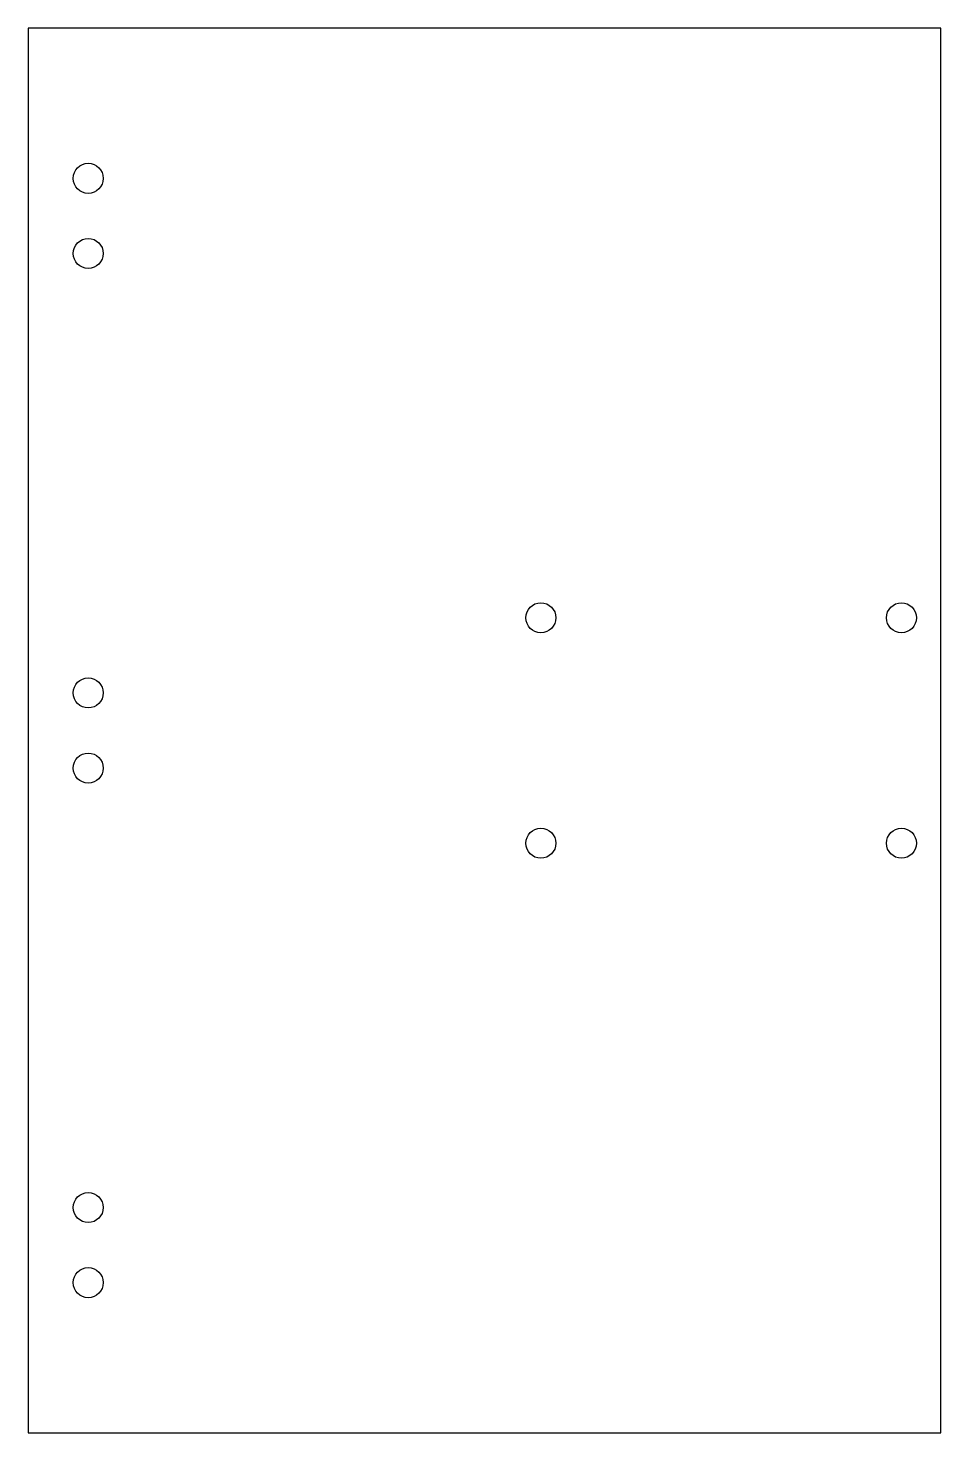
# Model space of a CAD drawing. Header units: millimetres. Extents: x -47 to 75, y -94 to 93.
import ezdxf

# ---------------------------------------------------------------- set-up
doc = ezdxf.new("R2010")
doc.units = ezdxf.units.MM

msp = doc.modelspace()

# ---------------------------------------------------------------- linework, layer by layer
msp.add_lwpolyline([(75, -93.5), (75, 93.5), (-46.5, 93.5), (-46.5, -93.5)], close=True)
for centre in [(-38.5, 73.5), (-38.5, 63.5), (21.75, 15), (69.75, 15), (-38.5, 5), (-38.5, -5), (21.75, -15), (69.75, -15), (-38.5, -63.5), (-38.5, -73.5)]:
    msp.add_circle(centre, 2)

doc.saveas('drawing.dxf')
